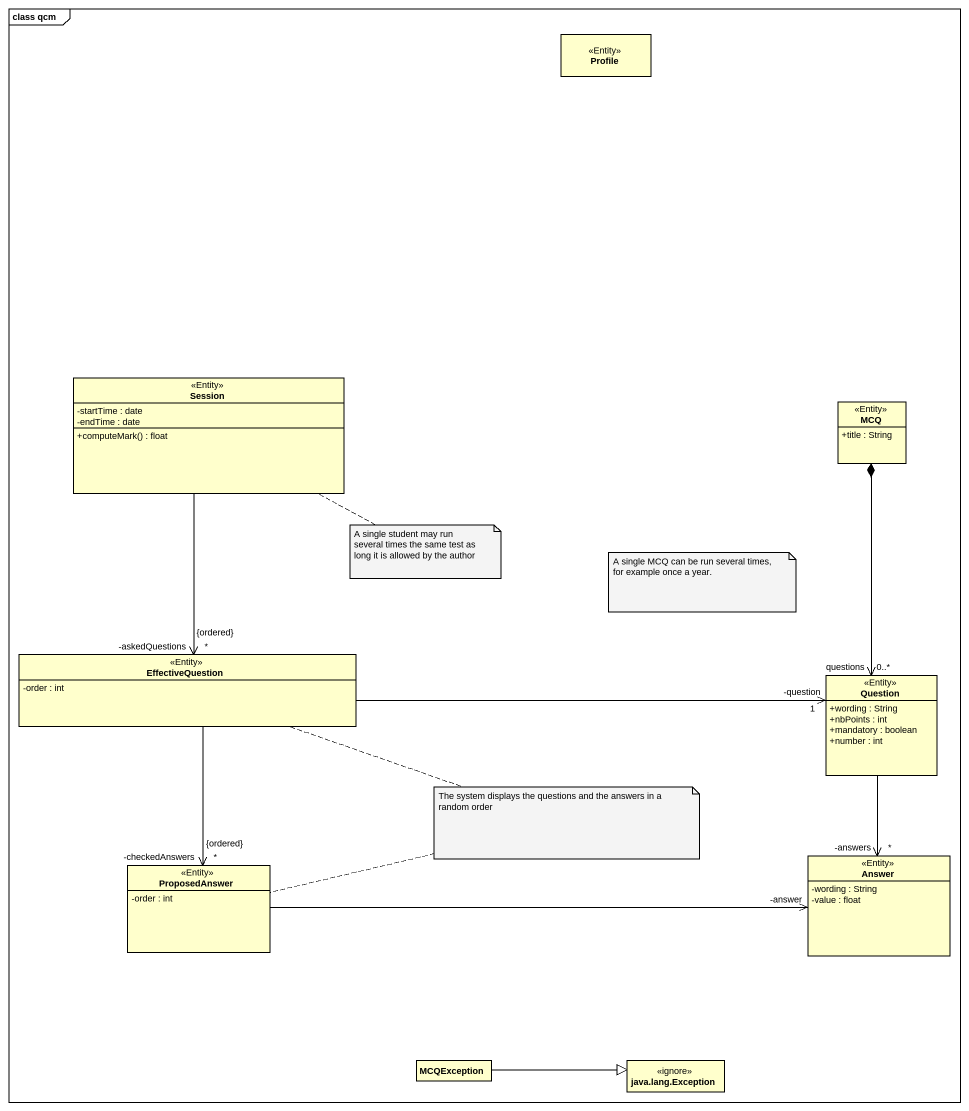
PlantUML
@startuml
mainframe class qcm
hide circle
hide empty members
skinparam classAttributeIconSize 0
class Profile <<Entity>>
class Session <<Entity>> {
  -startTime : date
  -endTime : date
  +computeMark() : float
}
class MCQ <<Entity>> {
  +title : String
}
class EffectiveQuestion <<Entity>> {
  -order : int
}
class Question <<Entity>> {
  +wording : String
  +nbPoints : int
  +mandatory : boolean
  +number : int
}
class ProposedAnswer <<Entity>> {
  -order : int
}
class Answer <<Entity>> {
  -wording : String
  -value : float
}
class MCQException
class "java.lang.Exception" as java_lang_Exception <<ignore>>
Session --> "*\n{ordered}\n-askedQuestions" EffectiveQuestion
MCQ *--> "0..*\nquestions" Question
EffectiveQuestion -right-> "1\n-question" Question
EffectiveQuestion --> "*\n-checkedAnswers\n{ordered}" ProposedAnswer
Question --> "-answers\n*" Answer
ProposedAnswer -right-> "-answer" Answer
MCQException -right-|> java_lang_Exception
note right of Session : A single student may run several times the same test as long it is allowed by the author
note as N2
  A single MCQ can be run several times, for example once a year.
end note
note as N3
  The system displays the questions and the answers in a random order
end note
N3 .. ProposedAnswer
N3 .. EffectiveQuestion
@enduml
